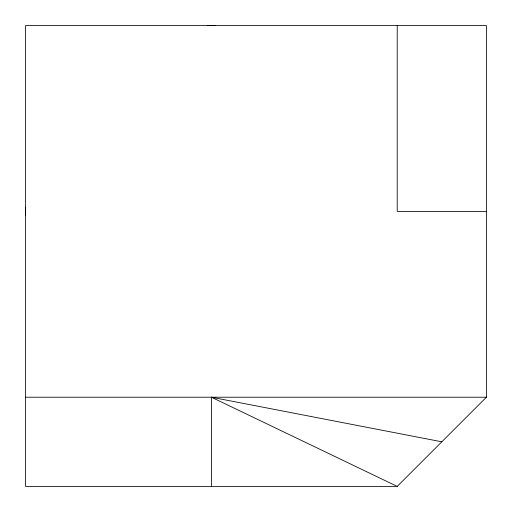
<?xml version="1.0" encoding="UTF-8"?>
<svg xmlns="http://www.w3.org/2000/svg" width="512" height="512" viewBox="0 0 512 512"><rect width="100%" height="100%" fill="white"/><g stroke="black" fill="none" stroke-linecap="round" stroke-linejoin="round"><path stroke-width="0.77" d="M397.216 486.4L486.4 397.216L486.4 25.6L25.6 25.6L25.6 486.4L397.216 486.4L211.405 397.216L211.405 486.4M486.4 211.405L397.216 211.405L397.216 25.6M25.6 397.216L486.4 397.216M211.405 397.216L441.805 441.805M25.638 215.322A185.805 185.805 0 0 1 25.638 207.488M207.488 25.638A185.805 185.805 0 0 1 215.322 25.638"/></g></svg>
